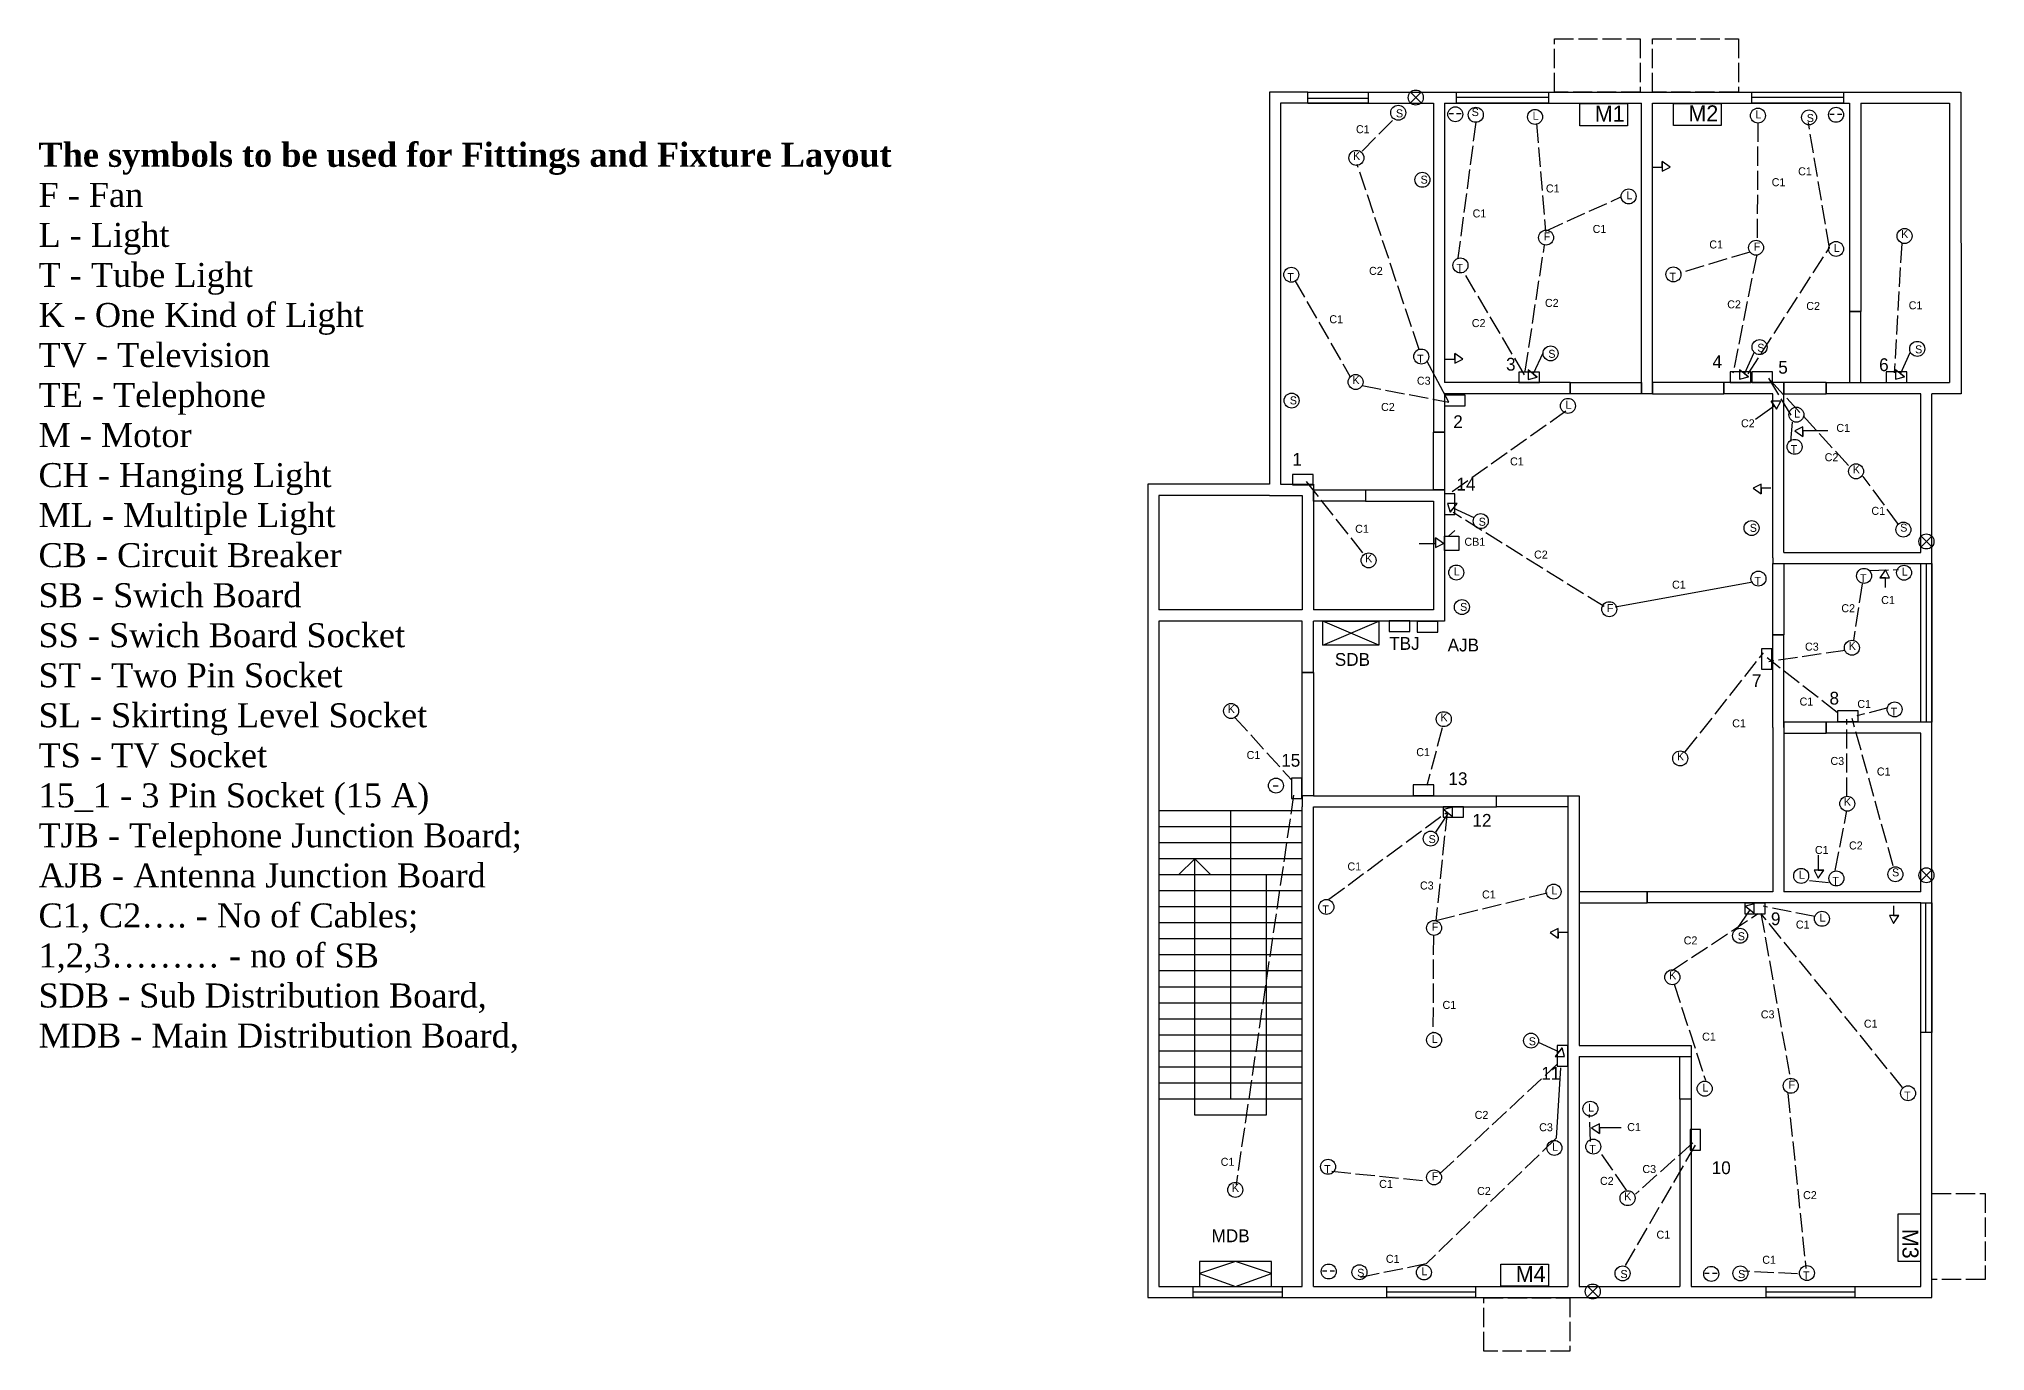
# Model space of a CAD drawing. Header units: inches. Extents: x 17 to 2693, y -1 to 827.
# Drawn here: x 1477 to 2693, y -1 to 819 of the extents above; entities that cross this region are included whole.
import ezdxf

# ---------------------------------------------------------------- set-up
doc = ezdxf.new("R2010")
doc.units = ezdxf.units.IN
doc.header["$MEASUREMENT"] = 0
doc.linetypes.add('ACAD_ISO02W100', pattern=[15, 12, -3])

msp = doc.modelspace()

# ---------------------------------------------------------------- linework, layer by layer
for p, q in [((2269.7, 785.5), (2245.7, 785.5)), ((2245.7, 785.5), (2245.7, 540.5)), ((2269.7, 778.5), (2252.7, 778.5)), ((2252.7, 778.5), (2252.7, 540.5)), ((2269.7, 785.5), (2351.7, 785.5)), ((2269.7, 778.5), (2348.2, 778.5)), ((2333.9, 778.8), (2340.5, 785.5)), ((2340.5, 778.8), (2333.9, 785.5)), ((2348.2, 778.5), (2348.2, 573)), ((2351.7, 785.5), (2481.7, 785.5)), ((2355.2, 778.5), (2478.2, 778.5)), ((2355.2, 778.5), (2355.2, 604)), ((2478.2, 597), (2478.2, 778.5)), ((2481.7, 785.5), (2611.7, 785.5)), ((2485.2, 778.5), (2608.2, 778.5)), ((2485.2, 597), (2485.2, 778.5)), ((2608.2, 778.5), (2608.2, 648.5)), ((2611.7, 785.5), (2677.7, 785.5)), ((2615.2, 778.5), (2670.7, 778.5)), ((2615.2, 778.5), (2615.2, 648.5)), ((2670.7, 778.5), (2670.7, 604)), ((2677.7, 785.5), (2677.9, 597)), ((2358, 772.1), (2360.7, 772.1)), ((2362.7, 772.1), (2365.6, 772.1)), ((2595.9, 771.8), (2598.6, 771.8)), ((2600.6, 771.8), (2603.5, 771.8)), ((2491.1, 738.6), (2491.1, 742.1)), ((2491.1, 742.1), (2491.1, 736.1)), ((2496.1, 738.6), (2491.1, 742.1)), ((2485.1, 738.6), (2491.1, 738.6)), ((2491.1, 736.1), (2496.1, 738.6)), ((2608.2, 648.5), (2615.2, 648.5)), ((2361.6, 618.6), (2361.6, 622.1)), ((2361.6, 622.1), (2361.6, 616.1)), ((2366.6, 618.6), (2361.6, 622.1)), ((2416.5, 622.5), (2410.5, 609.5)), ((2548.5, 622.7), (2542.5, 609.7)), ((2646, 622.7), (2640, 609.7)), ((2357.9, 591.7), (2344.2, 617.6)), ((2355.6, 618.6), (2361.6, 618.6)), ((2361.6, 616.1), (2366.6, 618.6)), ((2413, 607.5), (2407.5, 611.9)), ((2407.5, 611.9), (2407.5, 606)), ((2410.5, 609.5), (2413, 607.5)), ((2545, 607.7), (2539.5, 612.1)), ((2539.5, 612.1), (2539.5, 606.2)), ((2542.5, 609.7), (2545, 607.7)), ((2642.5, 607.7), (2637, 612.1)), ((2637, 612.1), (2637, 606.2)), ((2640, 609.7), (2642.5, 607.7)), ((2433.7, 604), (2355.2, 604)), ((2355.2, 597), (2355.2, 573)), ((2433.7, 597), (2355.2, 597)), ((2407.5, 606), (2413, 607.5)), ((2433.7, 604), (2433.7, 597)), ((2485.2, 597), (2478.2, 597)), ((2563.7, 604), (2529.7, 604)), ((2529.7, 604), (2529.7, 597)), ((2560.2, 597), (2529.7, 597)), ((2539.5, 606.2), (2545, 607.7)), ((2560.2, 494.5), (2560.2, 597)), ((2567.2, 604), (2563.7, 604)), ((2567.2, 600.5), (2567.2, 604)), ((2567.2, 498), (2567.2, 600.5)), ((2593.7, 604), (2670.7, 604)), ((2593.7, 604), (2593.7, 597)), ((2652.7, 597), (2593.7, 597)), ((2637, 606.2), (2642.5, 607.7)), ((2652.7, 498), (2652.7, 597)), ((2659.7, 494.5), (2659.7, 597)), ((2677.9, 597), (2659.7, 597)), ((2549.4, 581.2), (2561.2, 589.5)), ((2561.2, 589.5), (2559.2, 592.4)), ((2559.2, 592.4), (2562.6, 587.5)), ((2565.3, 592.4), (2559.2, 592.4)), ((2562.6, 587.5), (2565.3, 592.4)), ((2355.2, 573), (2348.2, 573)), ((2579.1, 576.4), (2574.1, 573.9)), ((2574.1, 573.9), (2579.1, 570.4)), ((2579.1, 570.4), (2579.1, 576.4)), ((2594.6, 574), (2579.1, 573.9)), ((2579.1, 573.9), (2579.1, 570.4)), ((2245.7, 540.5), (2169.7, 540.5)), ((2169.7, 540.5), (2169.7, 458.5)), ((2252.7, 540.5), (2269.7, 540.5)), ((2269.7, 540.5), (2273.2, 540.5)), ((2273.2, 540.5), (2273.2, 533.5)), ((2305.7, 537), (2351.7, 537)), ((2305.7, 537), (2305.7, 530)), ((2351.7, 537), (2355.2, 537)), ((2355.2, 537), (2355.2, 458.5)), ((2553.1, 540.6), (2548.1, 538.1)), ((2548.1, 538.1), (2553.1, 534.6)), ((2553.1, 534.6), (2553.1, 540.6)), ((2559.1, 538.1), (2553.1, 538.1)), ((2553.1, 538.1), (2553.1, 534.6)), ((2245.7, 533.5), (2176.7, 533.5)), ((2176.7, 533.5), (2176.7, 462)), ((2245.7, 533.5), (2266.2, 533.5)), ((2266.2, 533.5), (2266.2, 462)), ((2273.2, 533.5), (2273.2, 462)), ((2305.7, 530), (2348.2, 530)), ((2348.2, 530), (2348.2, 462)), ((2363, 528.6), (2357.1, 528.6)), ((2357.1, 528.6), (2358.6, 523.1)), ((2358.6, 523.1), (2363, 528.6)), ((2360.6, 525.6), (2358.6, 523.1)), ((2373.6, 519.6), (2360.6, 525.6)), ((2357.6, 508.1), (2361.6, 511.6)), ((2339.3, 503.6), (2349.6, 503.5)), ((2349.6, 503.5), (2349.6, 507)), ((2349.6, 507), (2349.6, 501)), ((2354.6, 503.5), (2349.6, 507)), ((2349.6, 501), (2354.6, 503.5)), ((2653, 501.5), (2659.6, 508.1)), ((2659.6, 501.5), (2653, 508.1)), ((2560.2, 494.5), (2560.2, 491)), ((2560.2, 491), (2563.7, 491)), ((2563.7, 491), (2652.7, 491)), ((2567.2, 498), (2652.7, 498)), ((2630.6, 487), (2627.1, 482)), ((2633.1, 482), (2630.6, 487)), ((2652.7, 392), (2652.7, 491)), ((2656.1, 491), (2656.1, 392)), ((2659.7, 388.5), (2659.7, 494.5)), ((2461.7, 464), (2547.8, 479.6)), ((2630.6, 482), (2627.1, 482)), ((2627.1, 482), (2633.1, 482)), ((2630.6, 476), (2630.6, 482)), ((2169.7, 458.5), (2169.7, 342.5)), ((2266.2, 462), (2176.7, 462)), ((2176.7, 455), (2176.7, 342.5)), ((2266.2, 455), (2176.7, 455)), ((2266.2, 423), (2266.2, 455)), ((2348.2, 462), (2273.2, 462)), ((2351.7, 455), (2273.2, 455)), ((2273.2, 423), (2273.2, 455)), ((2279.1, 440.1), (2314.1, 455)), ((2314.1, 440.1), (2279.1, 455)), ((2355.2, 455), (2351.7, 455)), ((2355.2, 458.5), (2355.2, 455)), ((2560.2, 388.5), (2560.2, 446.5)), ((2560.2, 446.5), (2567.2, 446.5)), ((2567.2, 388.5), (2567.2, 446.5)), ((2273.2, 423), (2266.2, 423)), ((2652.7, 392), (2593.7, 392)), ((2593.7, 392), (2593.7, 385)), ((2560.2, 388.5), (2560.2, 286)), ((2567.2, 388.5), (2567.2, 286)), ((2652.7, 385), (2593.7, 385)), ((2652.7, 286), (2652.7, 385)), ((2659.7, 282.5), (2659.7, 388.5)), ((2169.7, 342.5), (2169.7, 32.5)), ((2176.7, 342.5), (2176.7, 39.5)), ((2248.1, 352.1), (2251.1, 352.1)), ((2273.2, 346), (2266.2, 346)), ((2266.2, 346), (2266.2, 339)), ((2273.2, 346), (2387.7, 346)), ((2387.7, 339), (2387.7, 346)), ((2432.2, 346), (2432.2, 39.5)), ((2432.2, 346), (2439.2, 346)), ((2439.2, 346), (2439.2, 190)), ((2266.2, 336.5), (2176.7, 336.5)), ((2221.4, 336.5), (2221.4, 156.5)), ((2266.2, 39.5), (2266.2, 339)), ((2266.2, 156.5), (2266.2, 339)), ((2273.2, 39.5), (2273.2, 339)), ((2273.2, 339), (2387.7, 339)), ((2357.5, 335.1), (2349.5, 323.2)), ((2360.2, 338.8), (2354.7, 337.3)), ((2354.7, 337.3), (2360.2, 332.9)), ((2360.2, 332.9), (2360.2, 338.8)), ((2266.2, 326.5), (2176.7, 326.5)), ((2266.2, 316.5), (2176.7, 316.5)), ((2266.2, 306.5), (2176.7, 306.5)), ((2199.1, 306.5), (2189, 296.5)), ((2199.1, 296.5), (2199.1, 306.5)), ((2199.1, 306.5), (2209.2, 296.5)), ((2588.7, 308.9), (2588.7, 299.4)), ((2266.2, 296.5), (2176.7, 296.5)), ((2199.1, 146.5), (2199.1, 296.5)), ((2243.8, 296.5), (2243.8, 146.5)), ((2592.2, 299.4), (2586.2, 299.4)), ((2586.2, 299.4), (2588.7, 294.4)), ((2588.7, 299.4), (2592.2, 299.4)), ((2588.7, 294.4), (2592.2, 299.4)), ((2653, 293), (2659.6, 299.6)), ((2659.6, 293), (2653, 299.6)), ((2266.2, 286.5), (2176.7, 286.5)), ((2560.2, 286), (2481.7, 286)), ((2481.7, 286), (2481.7, 279)), ((2652.7, 286), (2567.2, 286)), ((2659.7, 186.5), (2659.7, 282.5)), ((2266.2, 276.5), (2176.7, 276.5)), ((2563.7, 279), (2481.7, 279)), ((2546, 274.8), (2537.9, 262.9)), ((2548.6, 278.4), (2543.2, 276.9)), ((2543.2, 276.9), (2548.6, 272.6)), ((2548.6, 272.6), (2548.6, 278.4)), ((2652.7, 279), (2563.7, 279)), ((2639.1, 271.1), (2633.1, 271.1)), ((2633.1, 271.1), (2635.6, 266.1)), ((2635.6, 277.1), (2635.6, 271.1)), ((2635.6, 271.1), (2639.1, 271.1)), ((2635.6, 266.1), (2639.1, 271.1)), ((2652.7, 186.5), (2652.7, 279)), ((2266.2, 266.5), (2176.7, 266.5)), ((2266.2, 256.5), (2176.7, 256.5)), ((2426.1, 263.1), (2421.1, 260.6)), ((2421.1, 260.6), (2426.1, 257.1)), ((2426.1, 257.1), (2426.1, 263.1)), ((2432.1, 260.6), (2426.1, 260.6)), ((2426.1, 260.6), (2426.1, 257.1)), ((2266.2, 246.5), (2176.7, 246.5)), ((2266.2, 236.5), (2176.7, 236.5)), ((2266.2, 226.5), (2176.7, 226.5)), ((2266.2, 216.5), (2176.7, 216.5)), ((2266.2, 206.5), (2176.7, 206.5)), ((2266.2, 196.5), (2176.7, 196.5)), ((2266.2, 186.5), (2176.7, 186.5)), ((2413.7, 192), (2426.7, 186)), ((2428.7, 188.5), (2424.3, 183)), ((2424.3, 183), (2430.2, 183)), ((2426.7, 186), (2428.7, 188.5)), ((2430.2, 183), (2428.7, 188.5)), ((2439.2, 190), (2509.2, 190)), ((2439.2, 183), (2439.2, 39.5)), ((2439.2, 183), (2509.2, 183)), ((2509.2, 190), (2509.2, 183)), ((2652.7, 39.5), (2652.7, 186.5)), ((2659.7, 32.5), (2659.7, 186.5)), ((2266.2, 176.5), (2176.7, 176.5)), ((2427.7, 176), (2425, 132)), ((2266.2, 166.5), (2176.7, 166.5)), ((2266.2, 156.5), (2176.7, 156.5)), ((2243.8, 146.5), (2199.1, 146.5)), ((2502.2, 156.5), (2502.2, 39.5)), ((2509.2, 156.5), (2502.2, 156.5)), ((2509.2, 156.5), (2509.2, 39.5)), ((2451.9, 141), (2446.9, 138.5)), ((2446.9, 138.5), (2451.9, 135)), ((2451.9, 135), (2451.9, 141)), ((2465.6, 138.5), (2451.9, 138.5)), ((2451.9, 138.5), (2451.9, 135)), ((2224.6, 55.1), (2202.1, 47.6)), ((2247.1, 47.6), (2224.6, 55.1)), ((2278.9, 49.3), (2281.6, 49.3)), ((2283.6, 49.3), (2286.5, 49.3)), ((2176.7, 39.5), (2266.2, 39.5)), ((2202.1, 47.6), (2224.6, 39.5)), ((2224.6, 39.5), (2247.1, 47.6)), ((2273.2, 39.5), (2432.2, 39.5)), ((2439.2, 39.5), (2502.2, 39.5)), ((2444.5, 33), (2451.1, 39.6)), ((2451.1, 33), (2444.5, 39.6)), ((2509.2, 39.5), (2652.7, 39.5)), ((2517.9, 47.8), (2520.6, 47.8)), ((2522.6, 47.8), (2525.5, 47.8)), ((2169.7, 32.5), (2269.7, 32.5)), ((2269.7, 32.5), (2435.7, 32.5)), ((2435.7, 32.5), (2505.7, 32.5)), ((2505.7, 32.5), (2659.7, 32.5))]:
    msp.add_line(p, q)
at = {"color": 3}
for p, q in [((2269.7, 781.6), (2307.4, 781.6)), ((2420.1, 782.1), (2362.7, 782.1)), ((2604.5, 782.1), (2547.1, 782.1)), ((2655.6, 279), (2655.6, 198.1)), ((2198.1, 36.1), (2253.6, 36.1)), ((2319.1, 36.1), (2374.6, 36.1)), ((2556.1, 36.1), (2611.6, 36.1))]:
    msp.add_line(p, q, dxfattribs=at)
at = {"linetype": 'ACAD_ISO02W100'}
for p, q in [((2303.6, 748.5), (2323.2, 768.4)), ((2374.7, 766.8), (2363.5, 682)), ((2550.9, 766.4), (2550.5, 693.2)), ((2595.7, 688.3), (2582.5, 766.4)), ((2412.7, 765.8), (2418.2, 698.7)), ((2339.3, 624.6), (2300.6, 740.3)), ((2418.2, 698.7), (2465.4, 720)), ((2405.5, 611.2), (2417.6, 689.8)), ((2545.9, 685.6), (2502.4, 672.5)), ((2550.2, 684), (2535.4, 609.9)), ((2544.9, 609.5), (2595.7, 688.3)), ((2640.8, 690.9), (2636.2, 610.2)), ((2405.1, 608.9), (2367.5, 672.5)), ((2261.6, 667.7), (2296, 608.1)), ((2303.6, 602.2), (2357.9, 591.7)), ((2607.6, 552.3), (2557.5, 606.7)), ((2557.5, 606.7), (2571.7, 583.6)), ((2430.9, 586.1), (2359.1, 535.2)), ((2571.5, 567.3), (2572.6, 580.7)), ((2304.2, 497.6), (2268.5, 542.8)), ((2638.9, 515.4), (2616.8, 545.4)), ((2454.8, 464.1), (2360.6, 522.8)), ((2620.5, 486.6), (2638.8, 487.2)), ((2616.1, 478.4), (2610.7, 442.9)), ((2505.6, 373.3), (2554.5, 435.3)), ((2600.4, 398), (2556.8, 432.1)), ((2605.4, 436.7), (2557.9, 429.7)), ((2224, 395.1), (2259.6, 355.8)), ((2606.6, 345.4), (2606.6, 393.7)), ((2635.5, 302.1), (2609.9, 394.2)), ((2632.2, 400.8), (2612.8, 395.8)), ((2353.7, 388.4), (2344.2, 352.3)), ((2260.8, 346.3), (2224.9, 103)), ((2282.9, 281.3), (2356.7, 335.8)), ((2356.7, 335.8), (2349.8, 268.1)), ((2599.2, 299.2), (2606.6, 336.8)), ((2583.2, 293), (2597.7, 291.4)), ((2349.8, 268.1), (2419.3, 285.4)), ((2496.9, 236.6), (2551.2, 272.4)), ((2641.3, 163.8), (2552.9, 272.4)), ((2552.9, 272.4), (2571.3, 168.8)), ((2586.5, 270.6), (2554.2, 276.9)), ((2348.2, 258.6), (2347.9, 198)), ((2498.6, 228.2), (2518.2, 168.3)), ((2352.1, 109.8), (2425.5, 178.2)), ((2569.7, 159.9), (2580.9, 50.7)), ((2446.3, 130.1), (2445.7, 146.9)), ((2425, 132), (2343.7, 53.6)), ((2468.9, 99.7), (2451.8, 124.3)), ((2511.7, 127.8), (2467.8, 52)), ((2510.3, 129.1), (2474.5, 97.2)), ((2284.7, 111.4), (2344.8, 105.3)), ((2343.7, 53.6), (2300.9, 44.7)), ((2575.8, 47.3), (2541.7, 49))]:
    msp.add_line(p, q, dxfattribs=at)
for points in [[(2477.5, 785.5), (2423.8, 785.5), (2423.8, 818.7), (2477.5, 818.7)], [(2538.8, 785.5), (2485.2, 785.5), (2485.2, 818.7), (2538.8, 818.7)], [(2692.9, 97.5), (2692.9, 43.8), (2659.7, 43.8), (2659.7, 97.5)], [(2433.4, -0.9), (2379.8, -0.9), (2379.8, 32.3), (2433.4, 32.3)]]:
    msp.add_lwpolyline(points, close=True, dxfattribs=at)
at = {"color": 3}
for points in [[(2269.7, 785.5), (2307.4, 785.5), (2307.4, 778.5), (2269.7, 778.5)], [(2362.7, 785.5), (2420.1, 785.5), (2420.1, 778.5), (2362.7, 778.5)], [(2547.1, 785.5), (2604.5, 785.5), (2604.5, 778.5), (2547.1, 778.5)], [(2652.7, 279), (2659.7, 279), (2659.7, 198.1), (2652.7, 198.1)], [(2198.1, 39.5), (2253.6, 39.5), (2253.6, 32.5), (2198.1, 32.5)], [(2319.1, 39.5), (2374.6, 39.5), (2374.6, 32.5), (2319.1, 32.5)], [(2556.1, 39.5), (2611.6, 39.5), (2611.6, 32.5), (2556.1, 32.5)]]:
    msp.add_lwpolyline(points, close=True, dxfattribs=at)
for points in [[(2498.2, 778.4), (2528.1, 778.4), (2528.1, 764.6), (2498.2, 764.6)], [(2439.6, 778.3), (2469.5, 778.3), (2469.5, 764.4), (2439.6, 764.4)], [(2355.1, 521.7), (2361.6, 521.7), (2361.6, 534.5), (2355.1, 534.5)], [(2355.1, 508.1), (2364.1, 508.1), (2364.1, 499.1), (2355.1, 499.1)], [(2652.7, 491), (2659.7, 491), (2659.7, 392), (2652.7, 392)], [(2279.1, 455.1), (2314.1, 455.1), (2314.1, 440.1), (2279.1, 440.1)], [(2652.6, 84.9), (2652.6, 55), (2638.7, 55), (2638.7, 84.9)], [(2202.1, 39.5), (2247.1, 39.5), (2247.1, 55.1), (2202.1, 55.1)], [(2390.3, 53.4), (2420.2, 53.4), (2420.2, 39.6), (2390.3, 39.6)]]:
    msp.add_lwpolyline(points, close=True)
at = {"color": 56}
for points in [[(2615.2, 648.5), (2608.2, 648.5), (2608.2, 604), (2615.2, 604)], [(2433.7, 604), (2478.2, 604), (2478.2, 597), (2433.7, 597)], [(2529.7, 604), (2485.2, 604), (2485.2, 597), (2529.7, 597)], [(2593.7, 604), (2567.2, 604), (2567.2, 597), (2593.7, 597)], [(2348.2, 573), (2355.2, 573), (2355.2, 537), (2348.2, 537)], [(2305.7, 530), (2273.2, 530), (2273.2, 537), (2305.7, 537)], [(2560.2, 491), (2567.2, 491), (2567.2, 446.5), (2560.2, 446.5)], [(2320.6, 455.2), (2320.6, 448.6), (2333.5, 448.6), (2333.5, 455.2)], [(2266.2, 423), (2273.2, 423), (2273.2, 346), (2266.2, 346)], [(2593.7, 392), (2567.2, 392), (2567.2, 385), (2593.7, 385)], [(2387.7, 346), (2432.2, 346), (2432.2, 339), (2387.7, 339)], [(2481.7, 286), (2439.2, 286), (2439.2, 279), (2481.7, 279)], [(2509.2, 156.5), (2502.2, 156.5), (2502.2, 183), (2509.2, 183)]]:
    msp.add_lwpolyline(points, close=True, dxfattribs=at)
at = {"color": 252}
for points in [[(2414.4, 604), (2414.4, 610.5), (2401.6, 610.5), (2401.6, 604)], [(2546.5, 604.1), (2546.5, 610.7), (2533.6, 610.7), (2533.6, 604.1)], [(2560, 604.1), (2560, 610.7), (2547.1, 610.7), (2547.1, 604.1)], [(2644, 604.1), (2644, 610.7), (2631.1, 610.7), (2631.1, 604.1)], [(2355.1, 596.2), (2355.1, 589.6), (2368, 589.6), (2368, 596.2)], [(2260.1, 546.7), (2260.1, 540.1), (2273, 540.1), (2273, 546.7)], [(2553.2, 425), (2559.7, 425), (2559.7, 437.8), (2553.2, 437.8)], [(2613.6, 392.4), (2613.6, 398.9), (2600.8, 398.9), (2600.8, 392.4)], [(2259.5, 344.2), (2266, 344.2), (2266, 357), (2259.5, 357)], [(2335.6, 352.7), (2335.6, 346.1), (2348.5, 346.1), (2348.5, 352.7)], [(2354.3, 339.1), (2354.3, 332.6), (2367.1, 332.6), (2367.1, 339.1)], [(2542.7, 278.8), (2542.7, 272.3), (2555.6, 272.3), (2555.6, 278.8)], [(2432.2, 190), (2425.6, 190), (2425.6, 177.1), (2432.2, 177.1)], [(2508.6, 124.6), (2515.2, 124.6), (2515.2, 137.5), (2508.6, 137.5)]]:
    msp.add_lwpolyline(points, close=True, dxfattribs=at)
at = {"color": 4}
msp.add_lwpolyline([(2338.1, 454.7), (2338.1, 448.1), (2351, 448.1), (2351, 454.7)], close=True, dxfattribs=at)
for centre in [(2337.2, 782.1), (2326.2, 772.6), (2361.9, 771.6), (2374.7, 771.3), (2411.7, 770), (2551, 770.8), (2582.9, 769.7), (2599.8, 771.3), (2300.1, 744.4), (2341.3, 730.7), (2470.2, 720.3), (2418.6, 694.6), (2642.6, 695.6), (2365.1, 677.2), (2549.8, 688.3), (2599.8, 687.5), (2259.4, 671.4), (2498.2, 671.6), (2340.6, 620.3), (2421.4, 622.3), (2552, 626.2), (2650.5, 625.1), (2299.6, 604.4), (2259.6, 592.8), (2432.3, 589.5), (2575, 584), (2573.9, 563.9), (2612.3, 548.6), (2377.8, 517.5), (2547, 513.2), (2641.9, 512.2), (2656.3, 504.8), (2307.7, 493), (2362.5, 485.4), (2617.3, 483.3), (2642.3, 485.3), (2551.3, 481.6), (2366, 463.8), (2458.1, 462.5), (2609.7, 438.4), (2221.8, 398.9), (2636.4, 399.9), (2354.7, 393.8), (2502.4, 369.3), (2249.8, 352.3), (2606.8, 341), (2346.5, 319.2), (2578, 295.9), (2600, 294.3), (2636.9, 296.9), (2656.3, 296.3), (2281.3, 276.5), (2423.3, 286.1), (2348.6, 263.4), (2591, 269.1), (2539.8, 258.5), (2497.5, 232.6), (2348.6, 193.4), (2409.2, 193), (2517.7, 163), (2571.5, 164.8), (2644.8, 160.1), (2446.3, 150.5), (2423.8, 126), (2448.1, 126.8), (2282.4, 114.2), (2348.6, 107.6), (2224.4, 99.8), (2469.5, 94.6), (2282.8, 48.8), (2302, 48.3), (2342.3, 48.2), (2466.4, 47.6), (2521.8, 47.3), (2540, 47.6), (2581.6, 47.8), (2447.8, 36.3)]:
    msp.add_circle(centre, 4.68)

# ---------------------------------------------------------------- texts
at = {"attachment_point": 1}
for s, insert, char_height, width in [('S', (2324.8, 774.7), 5, 1.8), ('S', (2372.1, 775.5), 5, 1.8), ('L', (2410.2, 773.2), 5, 1.8), ('L', (2549.5, 774), 5, 1.8), ('S', (2581.5, 771.8), 5, 1.8), ('{\\fTimes New Roman|b1|i0|c0|p16;The symbols to be used for Fittings and Fixture Layout \\fTimes New Roman|b0|i0|c0|p16;\\PF - Fan \\PL - Light \\PT - Tube Light \\PK - One Kind of Light \\PTV - Television \\PTE - Telephone \\PM - Motor \\PCH - Hanging Light \\PML - Multiple Light \\PCB - Circuit Breaker \\PSB - Swich Board \\PSS - Swich Board Socket \\PST - Two Pin Socket \\PSL - Skirting Level Socket \\PTS - TV Socket \\P15_1 - 3 Pin Socket (15 A) \\PTJB - Telephone Junction Board; \\PAJB - Antenna Junction Board \\PC1, C2…. - No of Cables; \\P1,2,3……… - no of SB \\PSDB - Sub Distribution Board, \\PMDB - Main Distribution Board, }', (1476.6, 753.8), 15, 541), ('C1', (2299.8, 764.8), 5, 1.8), ('K', (2298, 748.1), 5, 1.8), ('C1', (2559.6, 731.7), 5, 1.8), ('C1', (2576.1, 738.5), 5, 1.8), ('C1', (2418.5, 727.8), 5, 1.8), ('L', (2468.8, 723.5), 5, 1.8), ('C1', (2372.7, 712.2), 5, 1.8), ('F', (2417.1, 697.8), 5, 1.8), ('C1', (2447.7, 702.5), 5, 1.8), ('K', (2640.5, 699.3), 5, 1.8), ('C1', (2520.6, 692.8), 5, 1.8), ('F', (2548.4, 691.5), 5, 1.8), ('L', (2598.4, 690.7), 5, 1.8), ('T', (2256.9, 672.4), 5, 1.8), ('C2', (2308, 676.3), 5, 1.8), ('T', (2362.6, 678.2), 5, 1.8), ('T', (2495.7, 672.6), 5, 1.8), ('C1', (2283.2, 646.1), 5, 1.8), ('C2', (2417.9, 656.3), 5, 1.8), ('C2', (2531.8, 655.4), 5, 1.8), ('C2', (2581.2, 654.4), 5, 1.8), ('C1', (2645.2, 654.8), 5, 1.8), ('C2', (2372.2, 643.7), 5, 1.8), ('T', (2338, 621.4), 5, 1.8), ('S', (2420, 624.5), 5, 1.8), ('S', (2550.6, 628.3), 5, 1.8), ('S', (2649.2, 627.3), 5, 1.8), ('K', (2297.6, 608.1), 5, 1.8), ('{\\C1;5}', (2563.7, 617.6), 8, 1.8), ('C3', (2337.9, 607.7), 5, 1.8), ('C2', (2315.5, 591.3), 5, 1.8), ('L', (2430.8, 592.7), 5, 1.8), ('L', (2573.6, 587.2), 5, 1.8), ('C2', (2540.4, 581.1), 5, 1.8), ('C1', (2600, 578.2), 5, 1.8), ('T', (2571.4, 565), 5, 1.8), ('C2', (2592.7, 559.9), 5, 1.8), ('C1', (2396.1, 557.3), 5, 1.8), ('K', (2610.3, 552.3), 5, 1.8), ('{\\C1;14}', (2362.6, 544.6), 8, 1.8), ('C1', (2621.9, 526.4), 5, 1.8), ('C1', (2299.3, 515.2), 5, 1.8), ('S', (2376.5, 519.6), 5, 1.8), ('S', (2639.9, 515.9), 5, 1.8), ('{\\C4;CB1}', (2367.6, 507.1), 5, 1.8), ('C2', (2411.1, 499.1), 5, 1.8), ('K', (2305.6, 496.7), 5, 1.8), ('L', (2361, 488.6), 5, 1.8), ('L', (2640.8, 488.5), 5, 1.8), ('C1', (2497.3, 480.3), 5, 1.8), ('T', (2548.8, 482.7), 5, 1.8), ('T', (2614.8, 484.3), 5, 1.8), ('F', (2456.6, 465.7), 5, 1.8), ('C2', (2603.1, 465.6), 5, 1.8), ('C1', (2628, 470.7), 5, 1.8), ('{\\C54;TBJ}', (2320.6, 445.1), 8, 1.8), ('{\\C4;AJB}', (2357.1, 444.1), 8, 1.8), ('C3', (2580.4, 441.6), 5, 1.8), ('K', (2607.7, 442.1), 5, 1.8), ('{\\C1;SDB}', (2286.6, 435.1), 8, 1.8), ('K', (2219.7, 402.6), 5, 1.8), ('C1', (2577, 407.3), 5, 1.8), ('C1', (2613.1, 405.8), 5, 1.8), ('K', (2352.6, 397.5), 5, 1.8), ('C1', (2534.9, 393.7), 5, 1.8), ('T', (2633.9, 400.9), 5, 1.8), ('C1', (2231.5, 373.9), 5, 1.8), ('{\\C1;15}', (2253.1, 372.1), 8, 1.8), ('C1', (2337.5, 375.7), 5, 1.8), ('K', (2500.4, 373), 5, 1.8), ('C3', (2596.3, 370.2), 5, 1.8), ('{\\C1;13}', (2357.6, 360.6), 8, 1.8), ('C1', (2625.3, 363.6), 5, 1.8), ('K', (2604.7, 344.7), 5, 1.8), ('{\\C1;12}', (2372.6, 334.6), 8, 1.8), ('S', (2345.2, 321.4), 5, 1.8), ('C2', (2607.9, 317.4), 5, 1.8), ('C1', (2294.5, 304.3), 5, 1.8), ('C1', (2586.6, 314.6), 5, 1.8), ('C3', (2339.8, 292.4), 5, 1.8), ('L', (2576.6, 299.1), 5, 1.8), ('T', (2597.5, 295.3), 5, 1.8), ('S', (2634.8, 300.6), 5, 1.8), ('C1', (2378.6, 286.8), 5, 1.8), ('L', (2421.9, 289.3), 5, 1.8), ('T', (2278.8, 277.5), 5, 1.8), ('C1', (2574.7, 268), 5, 1.8), ('L', (2589.5, 272.3), 5, 1.8), ('F', (2347.1, 266.6), 5, 1.8), ('C2', (2504.6, 258.1), 5, 1.8), ('S', (2538.4, 260.7), 5, 1.8), ('K', (2495.5, 236.3), 5, 1.8), ('C1', (2353.9, 217.8), 5, 1.8), ('C3', (2552.8, 211.9), 5, 1.8), ('L', (2347.1, 196.6), 5, 1.8), ('S', (2407.8, 195.1), 5, 1.8), ('C1', (2516.1, 198), 5, 1.8), ('C1', (2617.2, 206.1), 5, 1.8), ('{\\C1;11}', (2415.6, 176.6), 8, 1.8), ('L', (2516.3, 166.2), 5, 1.8), ('F', (2570.1, 168), 5, 1.8), ('T', (2642.3, 161.2), 5, 1.8), ('C2', (2374, 149.1), 5, 1.8), ('L', (2444.8, 153.7), 5, 1.8), ('C3', (2414.3, 141.4), 5, 1.8), ('C1', (2469.3, 141.5), 5, 1.8), ('L', (2422.4, 129.2), 5, 1.8), ('T', (2445.6, 127.9), 5, 1.8), ('C1', (2215.3, 119.8), 5, 1.8), ('T', (2279.9, 115.3), 5, 1.8), ('F', (2347.1, 110.8), 5, 1.8), ('C3', (2478.8, 115.3), 5, 1.8), ('{\\C1;10}', (2522.1, 117.6), 8, 1.8), ('K', (2222.3, 103.5), 5, 1.8), ('C1', (2314.3, 106), 5, 1.8), ('C2', (2375.5, 101.6), 5, 1.8), ('C2', (2452.3, 107.9), 5, 1.8), ('K', (2467.4, 98.3), 5, 1.8), ('C2', (2579.2, 99), 5, 1.8), ('{\\C1;MDB}', (2209.6, 75.1), 8, 1.8), ('C1', (2487.6, 74.3), 5, 1.8), ('S', (2300.6, 50.5), 5, 1.8), ('C1', (2318.5, 59.2), 5, 1.8), ('L', (2340.8, 51.4), 5, 1.8), ('{\\C3;M4}', (2399.7, 52.2), 10, 1.8), ('S', (2465.1, 49.7), 5, 1.8), ('S', (2538.6, 49.7), 5, 1.8), ('C1', (2553.7, 58.6), 5, 1.8), ('T', (2579.1, 48.9), 5, 1.8)]:
    msp.add_mtext(s, dxfattribs=dict(at, insert=insert, char_height=char_height, width=width))
at = {"color": 3, "width": 1.8, "attachment_point": 1}
for s, insert, char_height in [('M1', (2449.1, 777), 10), ('M2', (2507.6, 777.2), 10), ('S', (2340.2, 733.3), 5), ('S', (2258.5, 595.4), 5), ('S', (2545.9, 515.8), 5), ('S', (2364.9, 466.4), 5)]:
    msp.add_mtext(s, dxfattribs=dict(at, insert=insert, char_height=char_height))
at = {"color": 1, "char_height": 8, "width": 1.8, "attachment_point": 1}
for s, insert in [('4', (2522.6, 621.1)), ('3', (2393.6, 619.5)), ('6', (2626.7, 619.2)), ('2', (2360.6, 583.6)), ('1', (2260.1, 560.1)), ('7', (2547.2, 421.8)), ('8', (2595.7, 410.9)), ('9', (2559.1, 273.1))]:
    msp.add_mtext(s, dxfattribs=dict(at, insert=insert))
at = {"insert": (2651.3, 75.4), "char_height": 10, "width": 1.8, "attachment_point": 1, "rotation": 270}
msp.add_mtext('{\\C3;M3}', dxfattribs=at)

doc.saveas('drawing.dxf')
